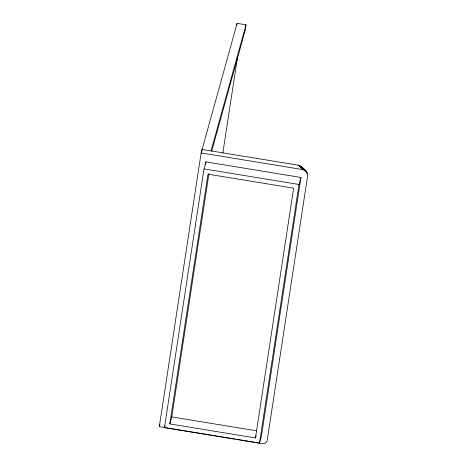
<?xml version="1.0" encoding="UTF-8"?>
<svg xmlns="http://www.w3.org/2000/svg" width="467" height="467" viewBox="0 0 467 467"><rect width="100%" height="100%" fill="white"/><g stroke="black" fill="none" stroke-linecap="round" stroke-linejoin="round"><path stroke-width="0.7" d="M234.79 439.009L159.317 426.651L201.137 152.954L237.078 23.35L246.021 24.815L245.146 30.518L211.732 151.016M201.446 153.777L202.106 149.452L298.261 165.195C302.476 166.988 307.759 170.799 307.625 175.843L267.177 440.591C266.155 445.524 259.366 443.171 256.36 442.541M164.466 427.644L203.997 168.914L205.941 161.909L300.946 177.466L261.415 436.196L259.471 443.201L164.466 427.644L165.049 425.542M205.498 164.793L205.941 161.909M169.83 423.931L207.996 174.162L293.638 188.183L255.472 437.953L169.83 423.931L171.774 416.926L208.947 173.636M236.751 25.487L237.078 23.35M222.835 153.164L237.592 56.565M259.471 443.201L299.008 184.471L300.946 177.466M211.049 150.917L246.021 24.815M159.317 426.651L159.895 424.55M255.472 437.953L256.056 435.851M201.137 152.954L302.879 169.614L305.552 170.782L300.234 165.989L306.971 172.416L305.897 171.447M203.997 168.914L299.008 184.471M171.774 416.926L256.698 430.831M236.232 439.243L254.918 442.307M301.758 167.443L306.574 171.815M304.291 170.029L298.95 165.376L302.879 169.614L298.261 165.195M306.492 172.726L307.514 173.742"/></g></svg>
